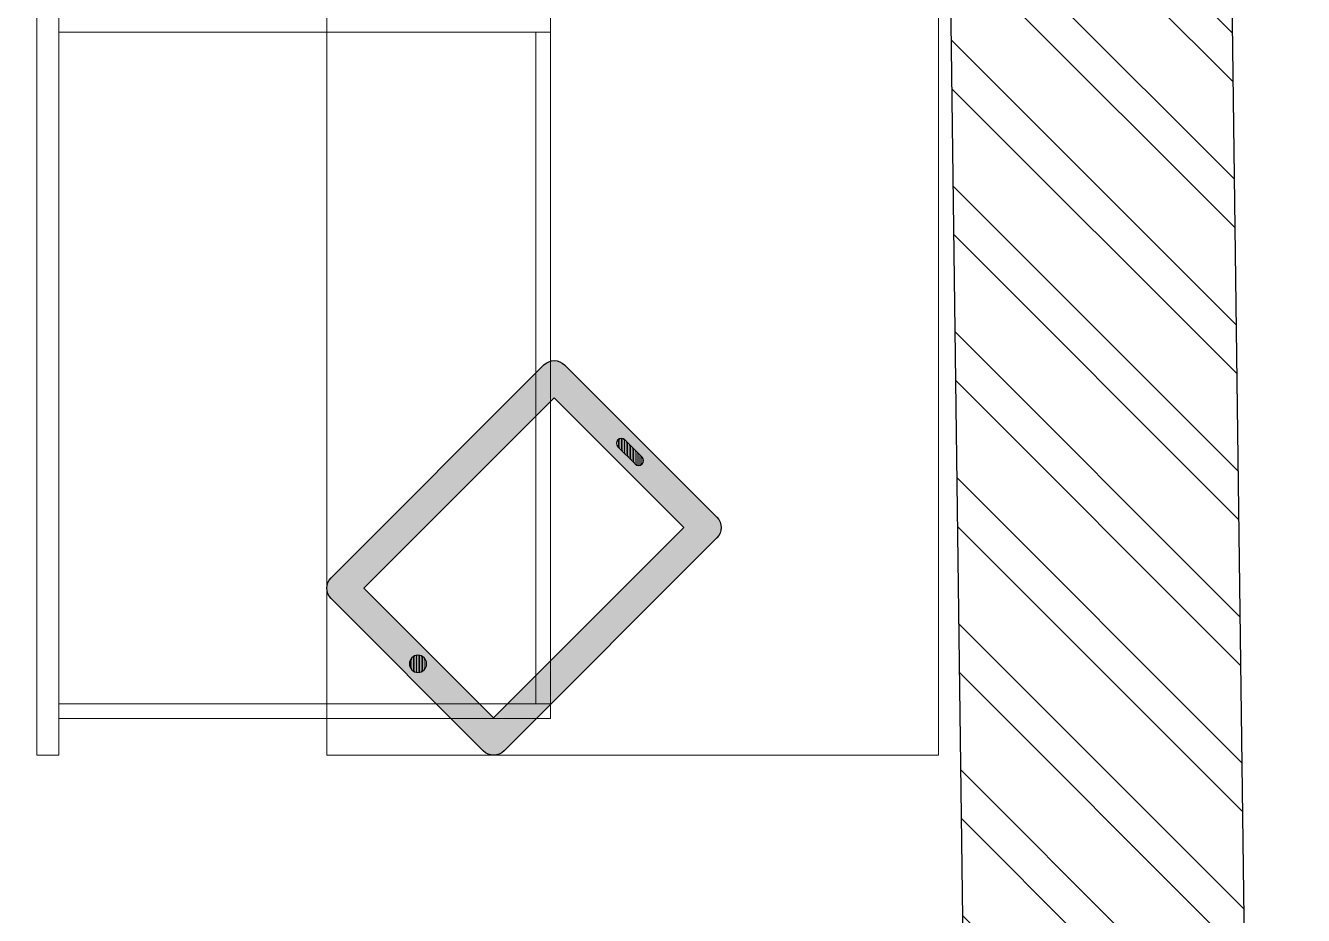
# Model space of a CAD drawing. Header units: feet. Extents: x 2360801 to 2374233, y -6055061 to -6046904.
# Drawn here: x 2373188 to 2374233, y -6051325 to -6050597 of the extents above; entities that cross this region are included whole.
import ezdxf

# ---------------------------------------------------------------- set-up
doc = ezdxf.new("R2010")
doc.units = ezdxf.units.FT
doc.header["$LTSCALE"] = 33
doc.header["$MEASUREMENT"] = 0
doc.layers.add('A-WALL', color=1, linetype='Continuous')
for name, color, linetype, lineweight in [('LENS-FURNITURE', 13, 'Continuous', 9), ('LENS_DIMENSION', 193, 'Continuous', 0), ('LN-HATCH', 251, 'Continuous', 0)]:
    doc.layers.add(name, color=color, linetype=linetype, lineweight=lineweight)

# ---------------------------------------------------------------- blocks, each defined once
blk = doc.blocks.new('A$C20cc5e3e')
at = {"layer": 'LN-HATCH'}
h = blk.add_hatch(dxfattribs=at)
h.set_pattern_fill('ANSI32', color=256, scale=222, angle=270)
h.set_pattern_definition([(315, (-3075837.419687654, 5459964.671906771), (58.8666395337801, 58.86663953378008), []), (315, (-3075837.419687654, 5459925.427480482), (58.8666395337801, 58.86663953378008), [])])
h.paths.add_polyline_path([(-4714.37050775066, 7723.972807686776), (-4587.370513021946, 7723.972807686776), (-333.8404533974826, 7993.730590416119), (-232.6474622795358, 202.3485474996269), (-6933.917917649262, 202.3485474996269), (-7091.113693785854, 230), (-12136.46558805555, 230), (-12136.46558805555, 0), (0, 0), (-105.9368086438626, 8156.633571457119), (-12638.05258291214, 7356.731095362454), (-12638.05258291214, 7126.263056982309), (-7091.113693785854, 7480.314218979329), (-6933.917917650193, 7534.499433275311)])
at = {"layer": 'A-WALL'}
for p, q in [((0, 0), (-105.9368086438626, 8156.633571457119)), ((-232.6474622795358, 202.3485474996269), (-333.8404533974826, 7993.730590417981))]:
    blk.add_line(p, q, dxfattribs=at)
blk = doc.blocks.new('TRIAL SET CABINET 633x500')
at = {"layer": 'LENS-FURNITURE'}
h = blk.add_hatch(color=9, dxfattribs=at)
h.dxf.hatch_style = 1
edge = h.paths.add_edge_path()
edge.add_line((-8.54246803093703, -981.9670201920668), (115.9083254579454, -857.5162267031847))
edge.add_arc((107.4230440836399, -849.030945328879), 12.00000000009463, 315, 405)
edge.add_line((115.9083254579454, -840.5456639545736), (-58.03994271345434, -666.5973957831737))
edge.add_arc((-66.52522408775982, -675.0826771574792), 12.00000000009463, 45.00000000000002, 135)
edge.add_line((-75.01050546206531, -666.5973957831737), (-199.4612989509478, -791.0481892720562))
edge.add_arc((-190.9760175766423, -799.5334706454303), 11.99999999943607, 135.0000000031442, 225.0000000031442)
edge.add_line((-199.4612989500165, -808.0187520197359), (-25.5130307786167, -981.967020191136))
edge.add_arc((-17.02774940431148, -973.4817388177615), 11.99999999943605, 224.9999999968574, 314.9999999968578)
h.paths.add_polyline_path([(-17.02774940524252, -955.0969625067663), (89.03826777357607, -849.0309453279477), (-66.52522408775982, -693.4674534666119), (-172.5912412665784, -799.5334706454305)], flags=16)
edge = h.paths.add_edge_path(flags=16)
edge.add_line((-138.2965623782947, -741.9042679787381), (-124.1544267544522, -727.7621323548956))
edge.add_arc((-121.3259996296837, -730.5905594796641), 4.000000000031514, 45.00000000000051, 134.9999999999996, ccw=False)
edge.add_arc((-121.3259996296838, -730.5905594796641), 4.000000000031584, -45.000000000000625, 44.999999999999375, ccw=False)
edge.add_line((-118.4975725049153, -733.4189866044327), (-132.6397081287578, -747.561122228275))
edge.add_arc((-135.4681352535263, -744.7326951035067), 4.000000000031524, 225.0000000000006, 314.99999999999966, ccw=False)
edge.add_arc((-135.4681352535261, -744.7326951035066), 4.000000000031665, 135.0000000000006, 225.0000000000006, ccw=False)
edge = h.paths.add_edge_path(flags=16)
edge.add_arc((44.84409394953398, -910.9027886827243), 7, 0, 360)
at = {"layer": 'LENS-FURNITURE', "lineweight": 0}
h = blk.add_hatch(dxfattribs=at)
h.set_pattern_fill('ANSI31', color=252, scale=10, angle=405)
h.set_pattern_definition([(90, (-3772352.875833935, -3684050.327587578), (-1.25, 2e-16), [])])
edge = h.paths.add_edge_path()
edge.add_line((-138.2965623782947, -741.9042679787381), (-124.1544267544522, -727.7621323548956))
edge.add_arc((-121.3259996296837, -730.5905594796641), 4.000000000031514, 45.00000000000051, 134.9999999999996, ccw=False)
edge.add_arc((-121.3259996296838, -730.5905594796641), 4.000000000031584, -45.000000000000625, 44.999999999999375, ccw=False)
edge.add_line((-118.4975725049153, -733.4189866044327), (-132.6397081287578, -747.561122228275))
edge.add_arc((-135.4681352535263, -744.7326951035067), 4.000000000031524, 225.0000000000006, 314.99999999999966, ccw=False)
edge.add_arc((-135.4681352535261, -744.7326951035066), 4.000000000031665, 135.0000000000006, 225.0000000000006, ccw=False)
edge = h.paths.add_edge_path()
edge.add_arc((44.84409394953398, -910.9027886827243), 7, 0, 360)
blk.add_circle((0, 0), 50.09224864585668)
at = {"layer": 'LENS-FURNITURE'}
blk.add_lwpolyline([(119.4230440827086, -352.4817388160154), (119.4230440827086, -985.4817388160156), (-380.5769559172913, -985.4817388160156), (-380.5769559172913, -352.4817388160154)], close=True, dxfattribs=at)
at = {"layer": 'LENS-FURNITURE', "color": 146}
for points in [[(338.5359051078558, -352.4817388160154), (338.5359051078558, -985.4817388160156), (356.5359051078559, -985.4817388160156), (356.5359051078559, -352.4817388160154)], [(-63.4640948921442, -382.4817388160154), (-63.4640948921442, -394.4817388160154), (338.5359051078558, -394.4817388160154), (338.5359051078558, -382.4817388160154)], [(-63.4640948921442, -394.4817388160154), (-63.4640948921442, -943.4817388160153), (-51.4640948921442, -943.4817388160153), (-51.4640948921442, -394.4817388160154)], [(-63.4640948921442, -955.4817388160152), (-63.4640948921442, -943.4817388160153), (338.5359051078558, -943.4817388160153), (338.5359051078558, -955.4817388160152)]]:
    blk.add_lwpolyline(points, close=True, dxfattribs=at)
at = {"layer": 'LENS-FURNITURE', "color": 18, "lineweight": 30}
for points in [[(-8.54246803093703, -981.9670201920668), (115.9083254579454, -857.5162267031847, 0.4142135623730951), (115.9083254579454, -840.5456639545736), (-58.03994271345434, -666.5973957831737, 0.4142135623730951), (-75.01050546206531, -666.5973957831737), (-199.4612989509478, -791.0481892720562, 0.4142135623730951), (-199.4612989500165, -808.0187520197359), (-25.51303077861669, -981.967020191136, 0.4142135623730951)], [(-138.2965623782947, -741.9042679787381), (-124.1544267544522, -727.7621323548956, -0.4142135623730951), (-118.4975725049153, -727.7621323548956), (-118.4975725049153, -727.7621323548956, -0.4142135623730951), (-118.4975725049153, -733.4189866044327), (-132.6397081287578, -747.561122228275, -0.4142135623730951), (-138.2965623782947, -747.561122228275), (-138.2965623782947, -747.561122228275, -0.4142135623730951)]]:
    blk.add_lwpolyline(points, format="xyb", close=True, dxfattribs=at)
blk.add_lwpolyline([(-17.02774940524252, -955.0969625067663), (89.03826777357607, -849.0309453279477), (-66.52522408775982, -693.4674534666119), (-172.5912412665784, -799.5334706454305)], close=True, dxfattribs=at)
blk.add_circle((44.84409394953398, -910.9027886827243), 7, dxfattribs=at)

msp = doc.modelspace()

# ---------------------------------------------------------------- block references
at = {"layer": 'LENS-FURNITURE', "xscale": -1}
msp.add_blockref('TRIAL SET CABINET 633x500', (2373553.909246049, -6050208.12092065), dxfattribs=at)
at = {"layer": 'LENS_DIMENSION'}
msp.add_blockref('A$C20cc5e3e', (2374232.92300159, -6055061.109020619), dxfattribs=at)

doc.saveas('drawing.dxf')
